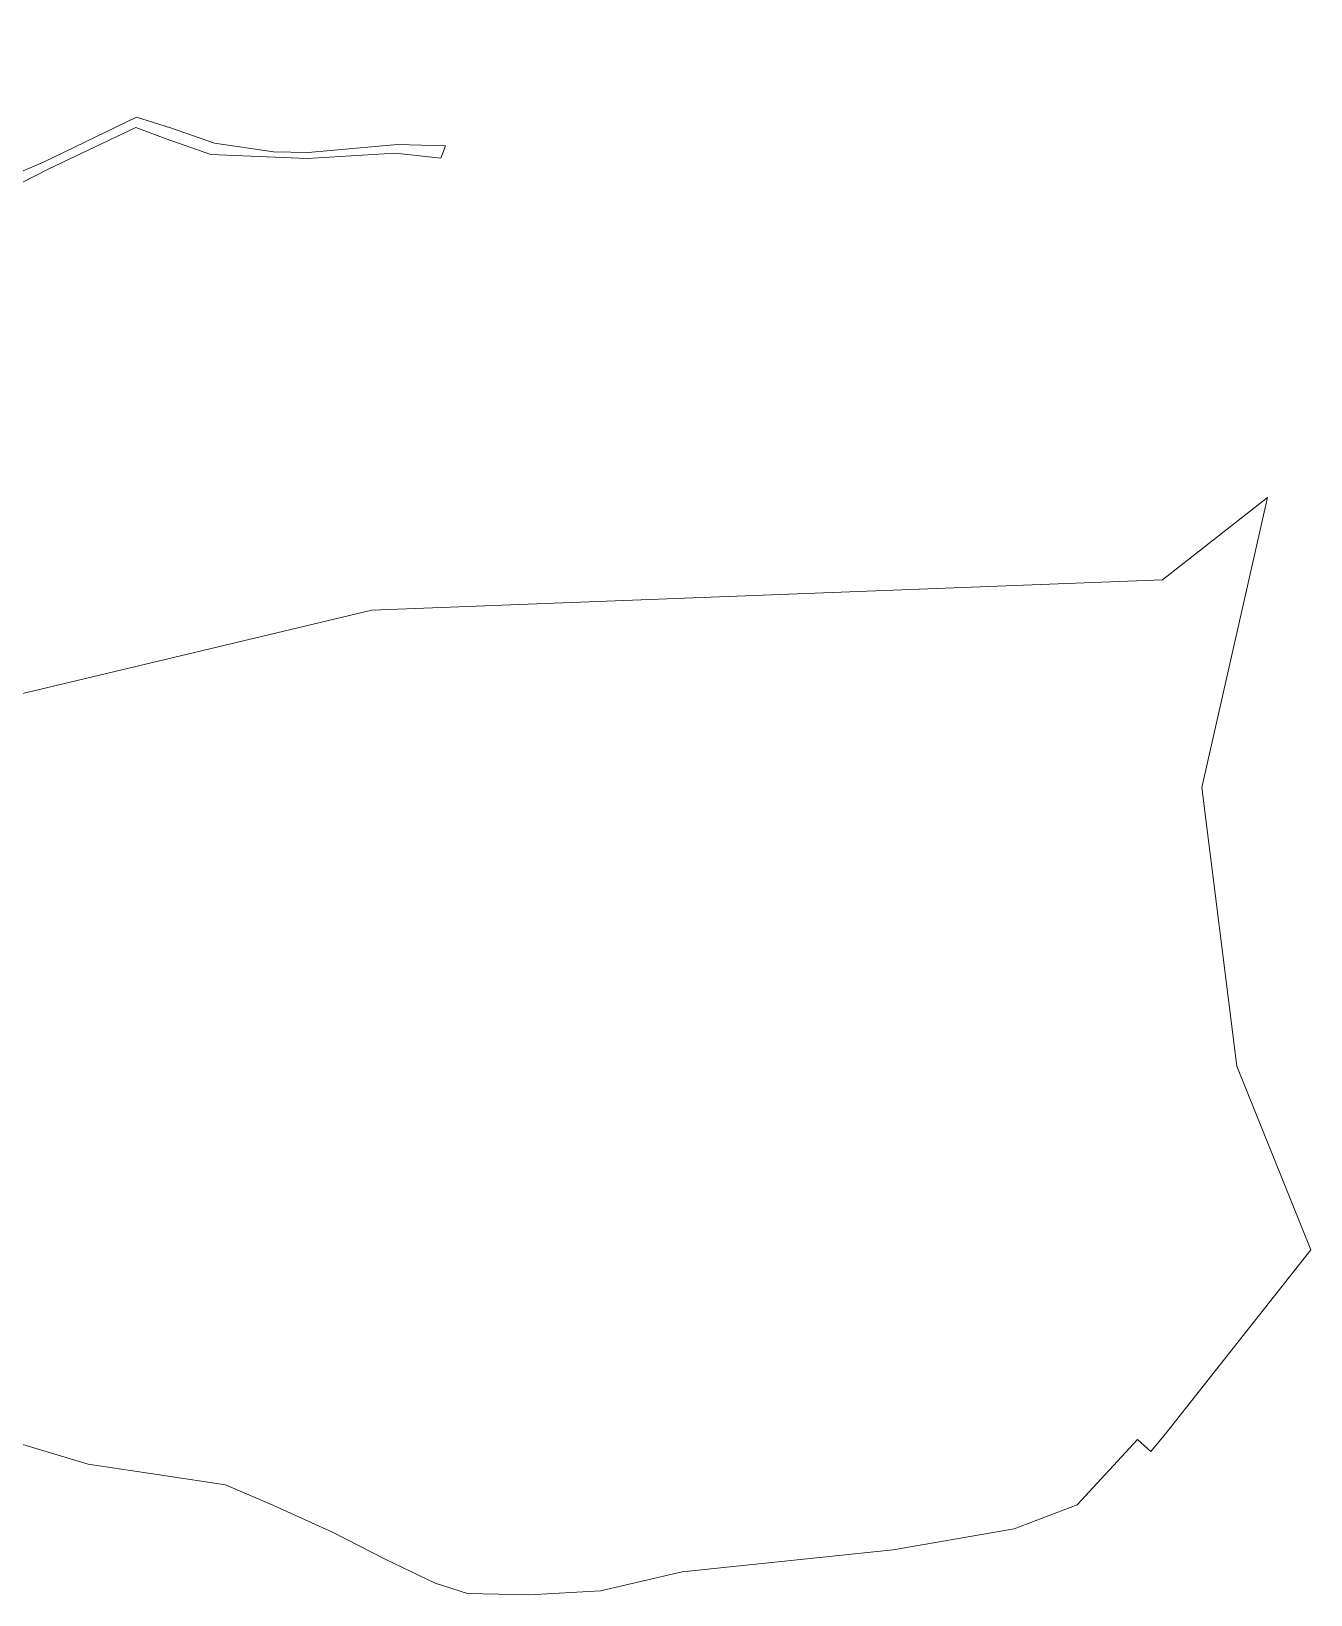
# Model space of a CAD drawing. Header units: metres. Extents: x 543340 to 549474, y 1840490 to 1845220.
# Drawn here: x 548171.6 to 548449.9, y 1840490.2 to 1840830.3 of the extents above; entities that cross this region are included whole.
import ezdxf

# ---------------------------------------------------------------- set-up
doc = ezdxf.new("R2010")
doc.units = ezdxf.units.M
doc.header["$MEASUREMENT"] = 0
doc.layers.add('Level 10', color=7, linetype='Continuous', lineweight=0)

msp = doc.modelspace()

# ---------------------------------------------------------------- linework, layer by layer
at = {"layer": 'Level 10', "color": 7, "lineweight": 0, "flags": 128}
for points in [[(548156.75, 1840791.19), (548161.37, 1840793.19), (548175.31, 1840800.32), (548194.35, 1840809.38), (548200.78, 1840806.98), (548210.7, 1840803.53), (548224.66, 1840802.95), (548231.68, 1840802.62), (548250.78, 1840803.76), (548260.74, 1840802.69), (548261.77, 1840805.4), (548251.28, 1840805.7), (548231.9, 1840803.94), (548224.35, 1840804.11), (548211.46, 1840805.99), (548201.89, 1840809.31), (548194.5, 1840811.6), (548174.33, 1840801.87), (548161.49, 1840796.42), (548158.87, 1840797.23), (548149.71, 1840811.7), (548142.84, 1840823.3), (548142.17, 1840830.31)], [(548149.65, 1840681.46), (548245.75, 1840704.38), (548417.72, 1840711), (548440.56, 1840728.91), (548426.26, 1840665.8), (548433.83, 1840605.22), (548449.93, 1840565.27), (548418.33, 1840525.25), (548415.17, 1840521.36), (548412.28, 1840524.03), (548399.14, 1840509.82), (548385.41, 1840504.54), (548359.08, 1840500.02), (548313.21, 1840495.22), (548295.43, 1840491.06), (548280.01, 1840490.24), (548266.5, 1840490.51), (548259.49, 1840492.77), (548248.61, 1840497.94), (548237.13, 1840503.82), (548224.16, 1840509.75), (548213.87, 1840514.16), (548200.51, 1840516.2), (548184.02, 1840518.66), (548160.09, 1840525.84)]]:
    msp.add_lwpolyline(points, dxfattribs=at)

doc.saveas('drawing.dxf')
